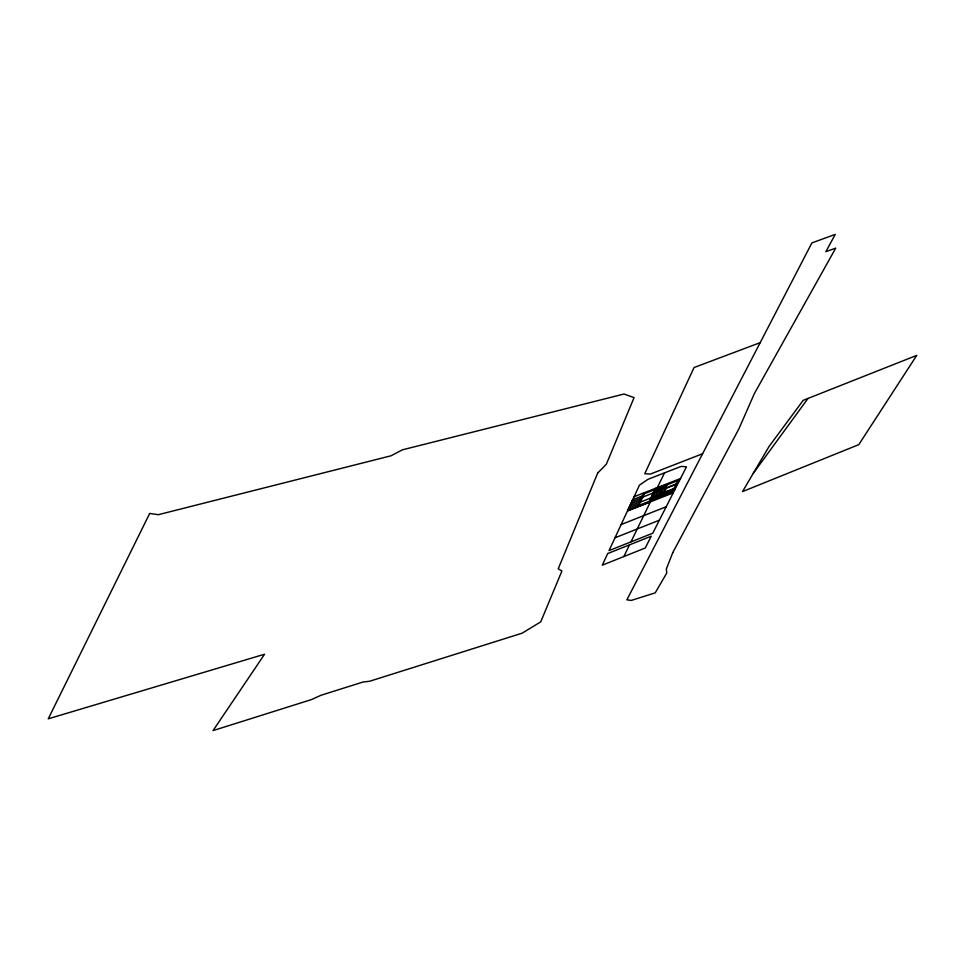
<?xml version="1.0" encoding="UTF-8"?>
<svg xmlns="http://www.w3.org/2000/svg" width="965" height="965" viewBox="0 0 965 965"><rect width="100%" height="100%" fill="white"/><g stroke="black" fill="none" stroke-linecap="round" stroke-linejoin="round"><path stroke-width="1.45" d="M615.007 537.782L639.445 485.166L647.901 479.352L681.133 466.397L686.489 466.807L652.762 533.211L609.048 550.605L615.007 537.782L659.385 520.183M637.129 507.071L643.872 492.874M655.561 488.302L650.036 499.653L674.728 489.955M649.662 501.137L655.38 489.4M623.824 556.564L629.518 544.863M630.953 541.896L650.446 501.824L627.503 510.859L673.256 492.862M657.382 487.578L664.547 472.85M659.638 495.865L664.849 485.359L655.139 489.159M661.158 496.625L667.008 484.84M753.327 473.272L808.019 398.424L916.75 355.373L858.778 444.648L742.531 491.583L769.021 446.542L803.218 400.318L808.019 398.424M621.146 524.538L666.212 506.746M628.854 507.976L638.504 504.176M637.527 506.239L627.901 510.027L632.726 499.665L642.461 495.853M634.077 496.71L680.542 478.519M654.113 491.281L663.799 487.482M642.75 497.096L676.224 483.972M631.749 501.764L641.46 497.94M653.088 493.38L662.75 489.593M676.007 484.394L666.393 488.169L664.294 492.367L673.872 488.604M630.772 503.839L640.471 500.027M652.075 495.479L661.713 491.692M629.807 505.913L639.481 502.114M651.061 497.566L660.675 493.791M640.374 502.102L673.667 489.026M702.58 453.743L650.362 474.08L644.765 473.694L694.064 367.52L760.191 342.647M672.822 552.535L666.381 568.855L666.731 573.101L655.199 592.872L631.279 600.423L626.852 599.844L811.903 242.903L835.256 234.399L825.835 251.708L835.726 248.126L754.461 393.406L738.876 428.894L672.822 552.535M597.685 473.067L558.216 568.819L561.907 570.99L540.738 621.87L522.162 633.173L369.631 681.254L363.081 682.002L321.007 695.27L311.454 699.589L213.048 730.601L264.555 654.234L48.25 718.828L149.696 513.44L158.272 514.707L391.006 455.794L402.417 449.823L624.041 394.034L634.077 397.616L606.382 464.141L597.685 473.067M607.673 553.56L602.281 565.188L645.247 547.999L651.254 536.202L607.673 553.56M644.367 493.718L638.794 505.419L671.966 492.367L677.961 480.546L644.367 493.718"/></g></svg>
